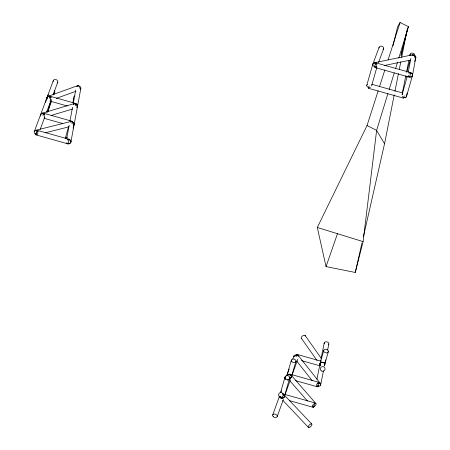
<?xml version="1.0" encoding="UTF-8"?>
<svg xmlns="http://www.w3.org/2000/svg" width="450" height="450" viewBox="0 0 450 450"><rect width="100%" height="100%" fill="white"/><g stroke="black" fill="none" stroke-linecap="round" stroke-linejoin="round"><path stroke-width="0.67" d="M73.08 102.566L73.356 98.443M378.202 90.731L367.054 125.516L317.306 227.486L326.042 266.591L355.264 272.464L363.094 241.616L376.627 130.376L387.923 93.572M66.639 138.96L69.199 125.179M69.969 121.05L72.529 107.269M73.294 103.14L75.724 90.051M70.869 142.138L80.848 88.408M408.24 72.321L410.799 58.545M412.464 75.499L415.794 57.589M296.168 356.771L296.831 354.347L321.086 361.198M363.364 236.869L384.542 143.758L394.239 94.849M394.926 91.406L398.475 73.496M399.296 69.362L400.798 61.785M401.619 57.651L406.811 31.477M316.952 379.243L320.102 363.482M320.243 362.796L320.788 360.056M321.064 358.684L324.214 342.928M320.608 385.149L323.483 370.761M324.444 365.963L325.676 359.798M327.594 350.207L328.826 344.042M402.165 93.943L405.726 76.129M406.547 72.017L408.876 60.373M409.838 55.575L410.108 54.208M406.502 96.424L407.188 92.998M295.099 380.509L317.655 386.876L318.341 384.502M355.264 272.464L361.957 243.028M282.668 393.823L314.831 402.863L313.549 407.43L289.429 400.635M313.549 407.424L313.959 405.928M392.94 45.917L397.598 26.854L400.067 22.5L408.454 26.662L398.801 58.112M407.424 29.239L400.973 55.553L407.767 28.378M35.826 134.831L37.102 130.292L69.204 139.297L67.922 143.865L35.826 134.831L36.366 132.874M42.863 115.397L43.47 113.203L72.534 121.388L71.927 123.576M75.251 105.666L75.853 103.506L49.826 96.148L49.219 98.336M67.922 143.859L68.085 143.263M404.229 95.777L403.554 98.151L368.426 88.267L369.107 85.888M375.671 62.803L410.805 72.664L409.522 77.209L374.389 67.343L375.654 62.843M403.554 98.151L403.757 97.403M289.553 374.822L289.738 374.152M322.813 362.672L322.914 362.205M281.548 397.766L281.391 398.363L281.604 397.631M320.124 363.403L323.736 350.409M324.697 364.674L328.309 351.681A2.374 1.806 15.5 0 0 325.299 349.223A2.374 1.806 15.5 0 0 324.461 352.238A2.374 1.806 15.5 0 0 328.309 351.681M318.476 384.036L318.943 382.309L291.746 374.636M65.205 138.668L68.507 126.939M73.08 128.216L74.177 124.307M406.761 72.062L410.091 60.311M414.664 61.594L415.772 57.679M366.784 85.337L372.746 64.412M368.736 87.199L368.438 88.245M371.548 85.95L376.937 67.05M402.103 94.551L407.295 76.326M406.485 96.514L412.447 75.589M280.496 392.833L284.991 377.184M282.218 397.811A2.374 1.648 19.7 0 0 284.31 396.737L289.558 378.478M318.026 385.622L317.666 386.854M286.824 375.705L291.347 360.129M296.567 355.236L296.831 354.347M291.583 376.352L295.914 361.423M289.575 374.659L289.71 374.209M45.568 102.302L46.901 97.779L48.392 94.674M47.666 111.994L51.086 100.373M389.154 89.561L394.284 72.832M395.516 68.816L397.569 62.123M379.485 86.715L384.846 69.992M388.063 59.962L400.067 22.5M326.042 266.591L337.573 233.421M47.638 112.073L51.413 101.548M53.775 94.972L54.72 92.346M272.694 415.08L279.54 396.011M280.716 392.726L281.424 390.752M286.852 375.626L289.209 369.051M292.748 359.184L293.929 355.899M277.211 416.543L283.348 399.442M284.287 396.816L290.424 379.716M291.842 375.772L297.737 359.331M34.211 131.816L53.28 80.646M40.196 129.341L44.837 116.876M46.553 112.281L51.199 99.816M53.151 94.567L57.797 82.103M372.774 64.328L379.131 47.273M378.512 62.505L383.647 48.729M407.081 30.099L408.454 26.662M48.572 96.154L77.929 85.573M56.323 98.359L75.892 91.305M42.289 113.186L74.677 103.461M51.137 115.453L72.512 109.035M36.006 130.224L71.426 121.348M45.107 132.817L68.951 126.844M374.636 62.724L413.089 54.697M384.362 65.531L410.451 60.086M371.739 84.268L402.812 93.015M49.877 101.093L67.23 105.975M44.212 118.344L62.46 123.48M301.444 360.579L320.456 365.951M317.306 227.486L363.094 241.616M367.054 125.516L376.627 130.376L384.542 143.758M283.674 394.386L311.726 424.001M282.724 400.252L308.436 427.399M291.257 375.233L315.883 403.498M289.699 380.621L307.485 401.034M297.928 355.039L320.04 383.001M296.572 360.906L312.306 380.801M305.055 335.379L321.407 358.56M301.478 338.423L317.031 360.473M319.826 364.427L320.619 365.558A2.374 1.221 -35.2 0 1 320.546 364.286M289.147 374.608A2.374 1.721 16.2 0 0 286.875 375.559A2.374 2.368 51.2 0 1 288.169 374.175M290.183 374.94A2.374 1.721 16.2 0 1 291.353 376.166M289.058 376.999A2.374 1.659 16 0 1 288.709 379.367A2.374 1.659 16 0 1 285.39 378.562A2.374 1.659 16 0 1 285.975 376.245M283.477 394.959A2.374 1.659 16 0 1 283.613 397.547A2.374 1.659 16 0 1 280.102 396.759M285.834 379.716A2.374 2.368 51.2 0 1 285.907 375.891A2.374 2.368 51.2 0 1 289.536 377.111A2.374 2.368 51.2 0 1 287.286 380.205M289.822 378.619A2.374 2.368 51.2 0 0 291.392 377.004A2.374 1.721 16.2 0 1 289.974 378.101A2.374 1.648 19.7 0 0 291.369 377.083M289.957 374.141A2.374 2.368 51.2 0 1 291.375 375.649M282.465 393.75A2.374 2.374 0 0 1 284.4 396.214A2.374 2.374 0 0 1 282.206 398.452A2.374 2.374 0 0 1 279.709 396.562M286.903 375.486A2.374 1.648 19.7 0 1 289.238 374.681A2.374 1.648 19.7 0 1 291.375 376.453M294.053 356.884A2.374 1.648 19.7 0 1 295.329 354.904A2.374 1.648 19.7 0 1 298.327 356.372M282.887 394.656A2.374 1.648 19.7 0 1 284.31 396.737M280.974 397.406A2.374 1.648 19.7 0 1 280.114 396.686M324.461 362.936A2.374 1.221 -35.2 0 1 324.18 363.949M322.374 362.649A2.374 1.221 -35.2 0 1 323.303 362.363M324.084 362.447A2.374 1.221 -35.2 0 1 324.197 362.514M301.725 338.541A2.374 1.221 -35.2 0 1 302.608 335.869A2.374 1.221 -35.2 0 1 305.325 336.066M316.558 386.179A2.374 1.159 -38.3 0 1 317.88 383.462A2.374 1.159 -38.3 0 1 320.287 383.676M318.904 385.594A2.374 1.159 -38.3 0 1 317.424 386.291M294.598 356.625A2.374 1.159 -38.3 0 1 296.629 355.05A2.374 1.159 -38.3 0 1 298.142 355.32M289.479 374.811A2.374 1.103 -41.1 0 1 290.835 375.947M283.191 394.29A2.374 1.046 -43.4 0 1 283.821 395.303M281.498 397.704A2.374 1.046 -43.4 0 1 280.299 396.714M320.603 364.922A2.374 1.648 11.3 0 1 320.782 362.672A2.374 1.648 11.3 0 1 323.994 362.97A2.374 1.648 11.3 0 1 324.253 365.259M324.343 343.89A2.374 1.648 11.3 0 1 325.344 341.921A2.374 1.648 11.3 0 1 328.376 342.652A2.374 1.648 11.3 0 1 328.202 344.818M316.991 383.079A2.374 1.648 11.3 0 1 320.636 384.649A2.374 1.648 11.3 0 1 317.436 386.049M324.067 362.931A2.374 1.806 15.5 0 1 324.219 365.4M320.591 364.989A2.374 1.806 15.5 0 1 322.02 362.183M324.478 362.88A2.374 2.357 -3.3 0 1 324.298 365.462M320.625 365.591A2.374 2.357 -3.3 0 1 321.244 361.986M376.346 66.606A2.374 1.609 15.9 0 1 373.112 65.7A2.374 1.609 15.9 0 1 373.719 63.506M370.384 87.531A2.374 1.609 15.9 0 1 367.296 86.777A2.374 1.609 15.9 0 1 367.391 84.594M372.87 65.402A2.374 1.817 20.4 0 1 374.001 63.242A2.374 1.817 20.4 0 1 376.988 64.339M379.108 47.964A2.374 1.817 20.4 0 1 382.118 46.333A2.374 1.817 20.4 0 1 383.006 49.568M406.344 95.558A2.374 1.609 15.9 0 1 405.304 97.476A2.374 1.609 15.9 0 1 402.277 96.508M407.239 76.686A2.374 1.648 11.3 0 1 406.665 76.337M410.237 55.164A2.374 1.648 11.3 0 1 412.408 53.094A2.374 1.648 11.3 0 1 414.602 55.598M406.147 95.141A2.374 1.648 11.3 0 1 406.097 97.043A2.374 1.648 11.3 0 1 403.537 97.403M402.103 94.899A2.374 1.648 11.3 0 1 402.694 94.438M413.724 55.384A2.374 1.659 15.8 0 1 415.676 56.762A2.374 1.659 15.8 0 1 415.159 58.449A2.374 1.817 10.5 0 0 415.159 55.873A2.374 1.817 10.5 0 0 411.823 55.609M407.452 76.77A2.374 1.659 15.8 0 1 406.682 76.303M412.206 74.469A2.374 1.609 15.9 0 1 411.373 76.528A2.374 1.609 15.9 0 1 408.24 75.583M409.449 72.681A2.374 2.374 0 0 1 412.509 74.582A2.374 2.374 0 0 1 410.169 77.316M409.314 77.164A2.374 2.374 0 0 1 408.223 76.314M406.868 77.203A2.374 2.374 0 0 1 406.519 76.877M406.125 76.258A2.374 2.374 0 0 1 405.979 75.791M408.876 73.316A2.374 1.817 10.5 0 1 412.138 74.098A2.374 1.817 10.5 0 1 411.441 76.573M408.853 76.371A2.374 1.817 10.5 0 1 408.662 76.247M374.051 63.169A2.374 1.147 78.2 0 1 376.02 64.305A2.374 1.147 78.2 0 1 375.435 67.393M412.504 55.142A2.374 1.147 78.2 0 1 413.798 55.057A2.374 1.147 78.2 0 1 414.703 57.454M51.126 99.675A2.374 1.8 16.4 0 1 50.828 99.928M47.008 98.837A2.374 1.8 16.4 0 1 47.908 96.744M47.559 110.936A2.374 1.8 16.4 0 1 47.7 111.836M46.929 99.101A2.374 2.323 25.7 0 1 51.244 97.318M54.388 90.293A2.374 2.323 25.7 0 1 53.831 93.538M44.387 117.276A2.374 2.357 31.6 0 1 44.196 117.427M40.506 115.948A2.374 2.357 31.6 0 1 44.758 114.142M47.554 110.419A2.374 2.357 31.6 0 1 47.711 111.791M47.419 110.908A2.374 1.648 19.7 0 1 47.683 111.769M54.236 90.844A2.374 1.648 19.7 0 1 54.101 93.094M47.019 98.781A2.374 1.817 20.4 0 1 48.15 96.615A2.374 1.817 20.4 0 1 51.137 97.712M53.303 81.529A2.374 1.817 20.4 0 1 54.579 79.543A2.374 1.817 20.4 0 1 57.448 80.595A2.374 1.817 20.4 0 1 57.156 82.941M40.657 115.836A2.374 1.817 20.4 0 1 41.794 113.676A2.374 1.817 20.4 0 1 44.781 114.767M36.608 134.426A2.374 1.817 20.4 0 1 34.217 132.643A2.374 1.817 20.4 0 1 35.572 130.697A2.374 1.817 20.4 0 1 38.419 131.828M73.834 122.946A2.374 1.727 15.7 0 1 73.552 125.117A2.374 1.817 10.5 0 0 73.648 122.586A2.374 1.817 10.5 0 0 70.408 122.136M65.329 138.375A2.374 1.727 15.7 0 1 67.309 137.531M73.322 104.355A2.374 2.323 3.8 0 1 76.832 104.062A2.374 2.323 3.8 0 1 76.787 107.505M73.541 99.124A2.374 2.323 3.8 0 1 74.992 95.985M67.624 139.404A2.374 2.368 -25.2 0 1 70.672 140.49A2.374 2.368 -25.2 0 1 69.795 143.606A2.374 2.368 -25.2 0 1 66.623 142.948M65.278 138.465A2.374 2.368 -25.2 0 1 66.78 137.047M73.395 104.462A2.374 1.817 10.5 0 1 76.618 104.394A2.374 1.817 10.5 0 1 77.181 106.92M76.719 86.552A2.374 1.817 10.5 0 1 80.038 86.552A2.374 1.817 10.5 0 1 80.364 89.151M67.281 139.95A2.374 1.817 10.5 0 1 70.476 140.653A2.374 1.817 10.5 0 1 70.043 143.117M69.413 143.347A2.374 1.817 10.5 0 1 69.188 143.392M67.258 143.004A2.374 1.817 10.5 0 1 67.067 142.881M47.773 96.919A2.374 1.356 70.2 0 1 49.657 96.66A2.374 1.356 70.2 0 1 50.636 99.788M77.186 86.186A2.374 1.356 70.2 0 1 78.947 86.012A2.374 1.356 70.2 0 1 80.044 88.836M41.58 113.788A2.374 1.282 73.3 0 1 43.307 113.721A2.374 1.282 73.3 0 1 44.201 116.707M74.424 103.528A2.374 1.282 73.3 0 1 76.618 106.363M35.392 130.68A2.374 1.215 75.9 0 1 37.282 131.287A2.374 1.215 75.9 0 1 37.44 134.578A2.374 1.215 75.9 0 1 35.527 133.537M71.303 121.371A2.374 1.215 75.9 0 1 73.198 124.301M291.938 361.761A2.374 1.721 16.2 0 0 295.864 361.569A2.374 1.721 16.2 0 0 293.091 358.993A2.374 1.721 16.2 0 0 291.938 361.761M279.551 396.827A2.374 2.374 0 0 0 283.281 395.106A2.374 2.374 0 0 0 279.923 392.738A2.374 2.374 0 0 0 279.551 396.827M273.285 416.689A2.374 1.648 19.7 0 0 277.161 416.683A2.374 1.648 19.7 0 0 274.416 414.067A2.374 1.648 19.7 0 0 273.285 416.689M313.757 406.721A2.374 1.103 -41.1 0 0 316.035 403.661A2.374 1.103 -41.1 0 0 312.778 405.051A2.374 1.103 -41.1 0 0 313.757 406.721M309.836 427.179A2.374 1.046 -43.4 0 0 311.805 424.069A2.374 1.046 -43.4 0 0 308.599 425.852A2.374 1.046 -43.4 0 0 309.836 427.179M321.519 371.002A2.374 2.357 -3.3 0 0 325.069 368.938A2.374 2.357 -3.3 0 0 321.497 366.924A2.374 2.357 -3.3 0 0 321.519 371.002"/></g></svg>
